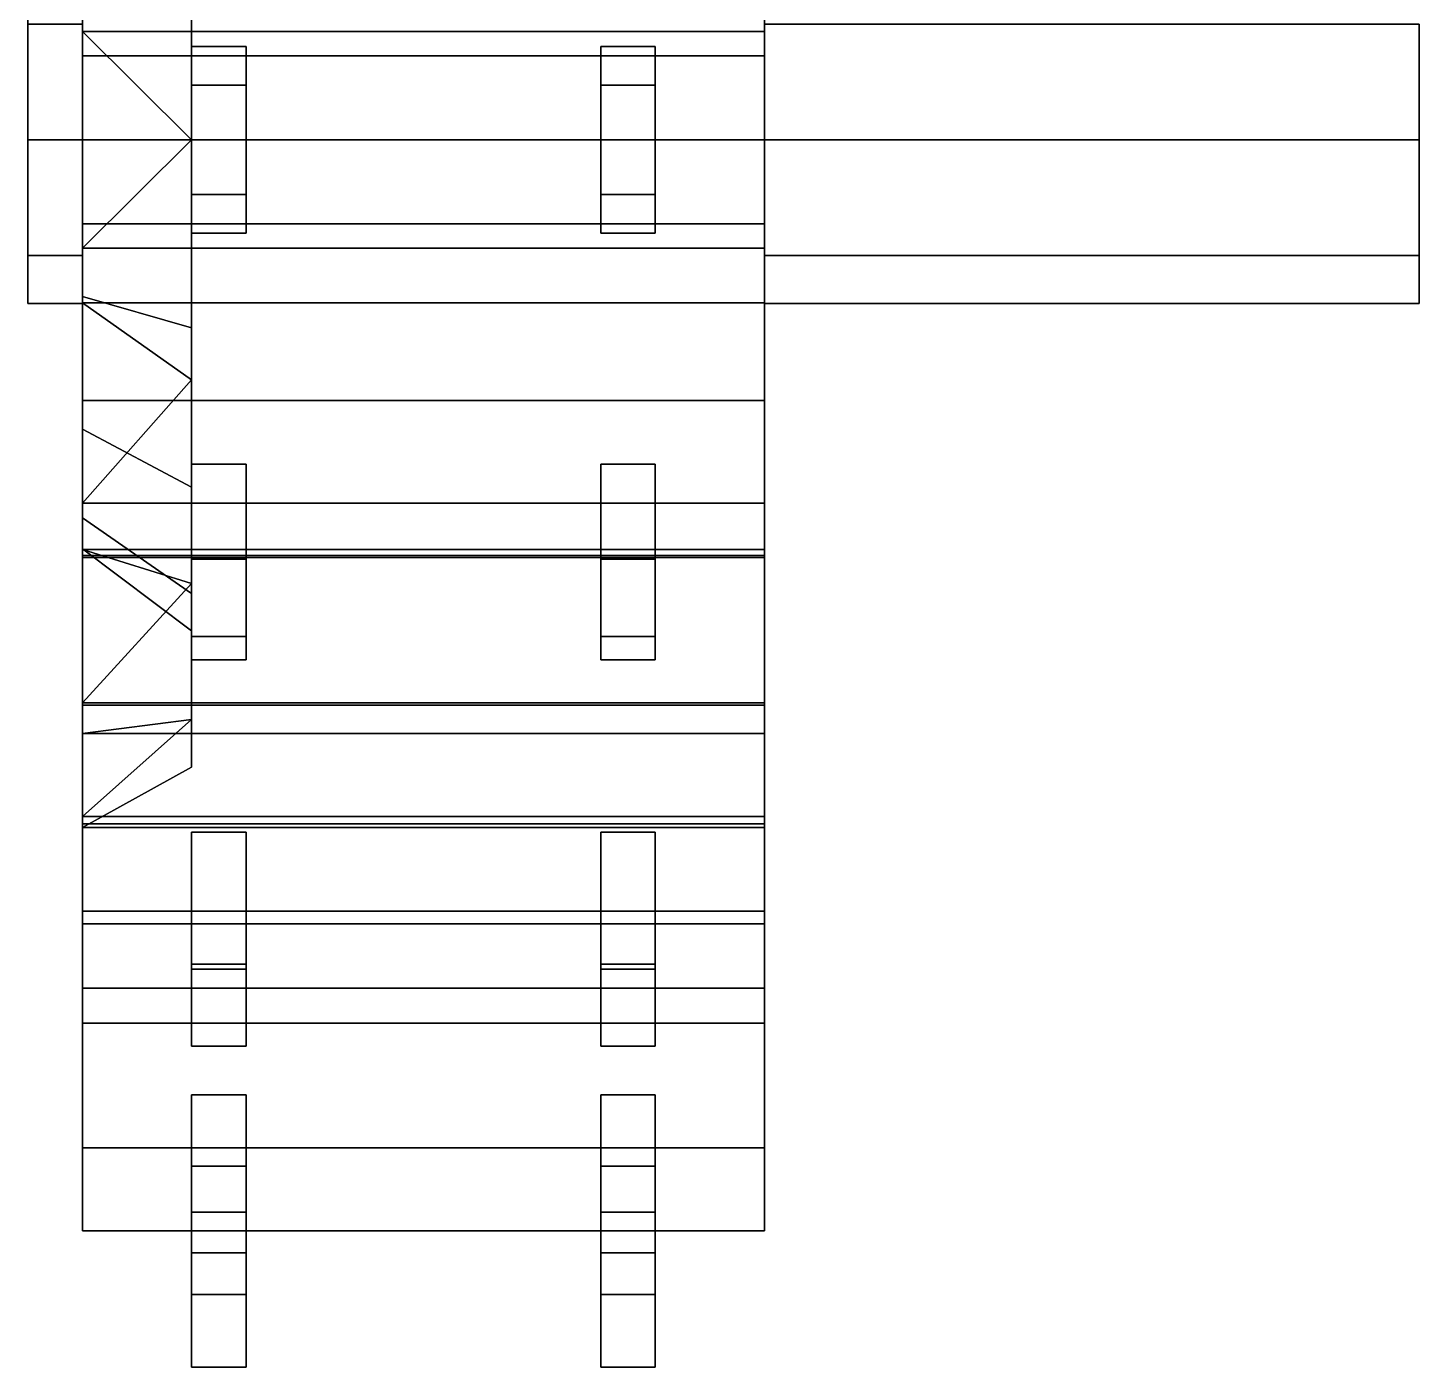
# Model space of a CAD drawing. Extents: x -1.47 to 1.47, y -0.45 to 0.45.
# Drawn here: x -1.47 to -0.96, y -0.45 to 0.041 of the extents above; entities that cross this region are included whole.
import ezdxf

# ---------------------------------------------------------------- set-up
doc = ezdxf.new("R2010")
doc.units = 0
doc.layers.add('WHEELS', color=2, linetype='CONTINUOUS')

msp = doc.modelspace()

# ---------------------------------------------------------------- linework, layer by layer
at = {"layer": 'WHEELS'}
msp.add_line((-1.2, -0.36955, 0.15307), (-1.2, -0.4), dxfattribs=at)
for points in [[(-1.2, 0, 0.4), (-1.2, 0.15307, 0.36955), (-1.45, 0.15307, 0.36955), (-1.45, 0, 0.4)], [(-1.2, 0.15307, -0.36955), (-1.2, 0, -0.4), (-1.45, 0, -0.4), (-1.45, 0.15307, -0.36955)], [(-1.45, 0, 0.4), (-1.45, 0.15307, 0.36955), (-1.45, 0.09552, 0.311), (-1.45, 0.03076, 0.32388)], [(-1.45, 0.15307, -0.36955), (-1.45, 0, -0.4), (-1.45, 0.03076, -0.32388), (-1.45, 0.09552, -0.311)], [(-1.2, 0.03076, 0.32388), (-1.2, 0.09552, 0.311), (-1.2, 0.15307, 0.36955), (-1.2, 0, 0.4)], [(-1.2, 0.09552, -0.311), (-1.2, 0.03076, -0.32388), (-1.2, 0, -0.4), (-1.2, 0.15307, -0.36955)], [(-1.2, 0.05976, 0.24811), (-1.2, 0, 0.06), (-1.2, 0.04243, 0.04243), (-1.2, 0.13319, 0.2177)], [(-1.2, 0.13319, -0.2177), (-1.2, 0.04243, -0.04243), (-1.2, 0, -0.06), (-1.2, 0.05976, -0.24811)], [(-1.45, 0.0574, 0.13858), (-1.45, 0.10607, 0.10607), (-1.45, 0.04243, 0.04243), (-1.45, 0, 0.06)], [(-1.2, 0.09552, 0.311), (-1.2, 0.03076, 0.32388), (-1.45, 0.03076, 0.32388), (-1.45, 0.09552, 0.311)], [(-1.2, 0.03076, -0.32388), (-1.2, 0.09552, -0.311), (-1.45, 0.09552, -0.311), (-1.45, 0.03076, -0.32388)], [(-1.45, 0.03974, 0.2521), (-1.45, 0.05976, 0.24811), (-1.41, 0.08802, 0.21249), (-1.41, 0, 0.23)], [(-1.45, 0.05976, -0.24811), (-1.45, 0.03974, -0.2521), (-1.41, 0, -0.23), (-1.41, 0.08802, -0.21249)], [(-1.41, 0, 0.23), (-1.41, 0.08802, 0.21249), (-1.41, 0.06888, 0.1663), (-1.41, 0, 0.18)], [(-1.41, 0.08802, -0.21249), (-1.41, 0, -0.23), (-1.41, 0, -0.18), (-1.41, 0.06888, -0.1663)], [(-1.41, 0, 0.18), (-1.41, 0.06888, 0.1663), (-1.45, 0.0574, 0.13858), (-1.45, 0, 0.15)], [(-1.41, 0.06888, -0.1663), (-1.41, 0, -0.18), (-1.45, 0, -0.15), (-1.45, 0.0574, -0.13858)], [(-1.47, 0, 0.06), (-1.47, 0.04243, 0.04243), (-1.47, 0.06), (-1.47, -0.04243, 0.04243)], [(-1.47, -0.04243, 0.04243), (-1.47, 0.06), (-1.47, 0.04243, -0.04243), (-1.47, -0.06)], [(-1.2, 0.03974, 0.2521), (-1.2, 0.05976, 0.24811), (-1.45, 0.05976, 0.24811), (-1.45, 0.03974, 0.2521)], [(-1.2, 0.05976, -0.24811), (-1.2, 0.03974, -0.2521), (-1.45, 0.03974, -0.2521), (-1.45, 0.05976, -0.24811)], [(-1.45, 0, 0.15), (-1.45, 0.0574, 0.13858), (-1.45, 0, 0.06)], [(-1.45, 0.0574, -0.13858), (-1.45, 0, -0.15), (-1.45, 0, -0.06), (-1.45, 0.04243, -0.04243)], [(-1.2, 0.03974, 0.2521), (-1.2, 0, 0.06), (-1.2, 0, 0.06), (-1.2, 0.05976, 0.24811)], [(-1.2, 0.05976, -0.24811), (-1.2, 0, -0.06), (-1.2, 0, -0.06), (-1.2, 0.03974, -0.2521)], [(-1.45, 0, 0.06), (-1.45, 0.04243, 0.04243), (-1.47, 0.04243, 0.04243), (-1.47, 0, 0.06)], [(-1.45, 0.04243, -0.04243), (-1.45, 0, -0.06), (-1.47, 0, -0.06), (-1.47, 0.04243, -0.04243)], [(-1.47, -0.06), (-1.47, 0.04243, -0.04243), (-1.47, 0, -0.06), (-1.47, -0.04243, -0.04243)], [(-0.96, 0, 0.06), (-0.96, 0.04243, 0.04243), (-1.2, 0.04243, 0.04243), (-1.2, 0, 0.06)], [(-0.96, 0.04243, -0.04243), (-0.96, 0, -0.06), (-1.2, 0, -0.06), (-1.2, 0.04243, -0.04243)], [(-1.2, 0.03076, 0.32388), (-1.2, 0.03974, 0.2521), (-1.45, 0.03974, 0.2521), (-1.45, 0.03076, 0.32388)], [(-1.45, 0.03076, 0.32388), (-1.45, 0.03974, 0.2521), (-1.45, -0.03974, 0.2521), (-1.45, -0.03076, 0.32388)], [(-1.45, 0.03974, 0.2521), (-1.41, 0, 0.23), (-1.41, 0, 0.23), (-1.45, -0.03974, 0.2521)], [(-1.45, -0.03076, -0.32388), (-1.45, -0.03974, -0.2521), (-1.45, 0.03974, -0.2521), (-1.45, 0.03076, -0.32388)], [(-1.2, 0.03974, -0.2521), (-1.2, 0.03076, -0.32388), (-1.45, 0.03076, -0.32388), (-1.45, 0.03974, -0.2521)], [(-1.45, -0.03974, -0.2521), (-1.41, 0, -0.23), (-1.41, 0, -0.23), (-1.45, 0.03974, -0.2521)], [(-1.2, -0.03076, 0.32388), (-1.2, -0.03974, 0.2521), (-1.2, 0.03974, 0.2521), (-1.2, 0.03076, 0.32388)], [(-1.2, 0.03076, -0.32388), (-1.2, 0.03974, -0.2521), (-1.2, -0.03974, -0.2521), (-1.2, -0.03076, -0.32388)], [(-1.2, 0.03974, -0.2521), (-1.2, 0, -0.06), (-1.2, 0, -0.06), (-1.2, -0.03974, -0.2521)], [(-1.2, -0.03974, 0.2521), (-1.2, 0, 0.06), (-1.2, 0, 0.06), (-1.2, 0.03974, 0.2521)], [(-1.45, 0, 0.4), (-1.45, 0.03076, 0.32388), (-1.45, -0.03076, 0.32388), (-1.45, 0, 0.4)], [(-1.45, 0, -0.4), (-1.45, -0.03076, -0.32388), (-1.45, 0.03076, -0.32388), (-1.45, 0, -0.4)], [(-1.39, 0.02, 0.45), (-1.39, 0.0342, 0.3932), (-1.41, 0.0342, 0.3932), (-1.41, 0.02, 0.45)], [(-1.41, 0, 0.4), (-1.41, 0.02, 0.45), (-1.41, 0.02, 0.45), (-1.41, 0.0342, 0.3932)], [(-1.41, 0.0342, -0.3932), (-1.41, 0.02, -0.45), (-1.41, -0.02, -0.45), (-1.41, 0, -0.4)], [(-1.39, 0.0342, -0.3932), (-1.39, 0.02, -0.45), (-1.41, 0.02, -0.45), (-1.41, 0.0342, -0.3932)], [(-1.39, 0, 0.4), (-1.39, 0.0342, 0.3932), (-1.39, 0.02, 0.45)], [(-1.39, 0.0342, -0.3932), (-1.39, 0, -0.4), (-1.39, -0.02, -0.45), (-1.39, 0.02, -0.45)], [(-1.26, 0, 0.4), (-1.26, 0.02, 0.45), (-1.26, 0.02, 0.45), (-1.26, 0.0342, 0.3932)], [(-1.24, 0.02, 0.45), (-1.24, 0.0342, 0.3932), (-1.26, 0.0342, 0.3932), (-1.26, 0.02, 0.45)], [(-1.24, 0.0342, -0.3932), (-1.24, 0.02, -0.45), (-1.26, 0.02, -0.45), (-1.26, 0.0342, -0.3932)], [(-1.26, 0.0342, -0.3932), (-1.26, 0.02, -0.45), (-1.26, -0.02, -0.45), (-1.26, 0, -0.4)], [(-1.24, 0, 0.4), (-1.24, 0.0342, 0.3932), (-1.24, 0.02, 0.45)], [(-1.24, 0.0342, -0.3932), (-1.24, 0, -0.4), (-1.24, -0.02, -0.45), (-1.24, 0.02, -0.45)], [(-1.2, 0, 0.4), (-1.2, -0.03076, 0.32388), (-1.2, 0.03076, 0.32388), (-1.2, 0, 0.4)], [(-1.2, 0, -0.4), (-1.2, 0.03076, -0.32388), (-1.2, -0.03076, -0.32388), (-1.2, 0, -0.4)], [(-1.41, -0.0342, 0.3932), (-1.41, -0.02, 0.45), (-1.41, 0.02, 0.45), (-1.41, 0, 0.4)], [(-1.39, -0.02, 0.45), (-1.39, 0.02, 0.45), (-1.41, 0.02, 0.45), (-1.41, -0.02, 0.45)], [(-1.39, 0.02, -0.45), (-1.39, -0.02, -0.45), (-1.41, -0.02, -0.45), (-1.41, 0.02, -0.45)], [(-1.39, -0.0342, 0.3932), (-1.39, 0, 0.4), (-1.39, 0.02, 0.45), (-1.39, -0.02, 0.45)], [(-1.24, -0.02, 0.45), (-1.24, 0.02, 0.45), (-1.26, 0.02, 0.45), (-1.26, -0.02, 0.45)], [(-1.26, -0.0342, 0.3932), (-1.26, -0.02, 0.45), (-1.26, 0.02, 0.45), (-1.26, 0, 0.4)], [(-1.24, 0.02, -0.45), (-1.24, -0.02, -0.45), (-1.26, -0.02, -0.45), (-1.26, 0.02, -0.45)], [(-1.24, -0.0342, 0.3932), (-1.24, 0, 0.4), (-1.24, 0.02, 0.45), (-1.24, -0.02, 0.45)], [(-1.45, -0.04243, 0.04243), (-1.45, 0, 0.06), (-1.47, 0, 0.06), (-1.47, -0.04243, 0.04243)], [(-1.45, 0, -0.06), (-1.45, -0.04243, -0.04243), (-1.47, -0.04243, -0.04243), (-1.47, 0, -0.06)], [(-1.41, -0.06888, 0.1663), (-1.41, 0, 0.18), (-1.45, 0, 0.15), (-1.45, -0.0574, 0.13858)], [(-1.41, 0, -0.18), (-1.41, -0.06888, -0.1663), (-1.45, -0.0574, -0.13858), (-1.45, 0, -0.15)], [(-1.2, -0.15307, 0.36955), (-1.2, 0, 0.4), (-1.45, 0, 0.4), (-1.45, -0.15307, 0.36955)], [(-1.2, 0, -0.4), (-1.2, -0.15307, -0.36955), (-1.45, -0.15307, -0.36955), (-1.45, 0, -0.4)], [(-1.45, -0.03974, -0.2521), (-1.45, -0.05976, -0.24811), (-1.41, -0.08802, -0.21249), (-1.41, 0, -0.23)], [(-1.45, 0, -0.4), (-1.45, -0.15307, -0.36955), (-1.45, -0.09552, -0.311), (-1.45, -0.03076, -0.32388)], [(-1.45, 0, -0.15), (-1.45, -0.0574, -0.13858), (-1.45, 0, -0.06)], [(-1.45, -0.0574, -0.13858), (-1.45, -0.10607, -0.10607), (-1.45, -0.04243, -0.04243), (-1.45, 0, -0.06)], [(-1.45, -0.0574, 0.13858), (-1.45, 0, 0.15), (-1.45, 0, 0.06), (-1.45, -0.04243, 0.04243)], [(-1.41, 0, -0.23), (-1.41, -0.08802, -0.21249), (-1.41, -0.06888, -0.1663), (-1.41, 0, -0.18)], [(-1.41, 0, -0.4), (-1.41, -0.02, -0.45), (-1.41, -0.02, -0.45), (-1.41, -0.0342, -0.3932)], [(-1.39, 0, -0.4), (-1.39, -0.0342, -0.3932), (-1.39, -0.02, -0.45)], [(-1.26, 0, -0.4), (-1.26, -0.02, -0.45), (-1.26, -0.02, -0.45), (-1.26, -0.0342, -0.3932)], [(-1.24, 0, -0.4), (-1.24, -0.0342, -0.3932), (-1.24, -0.02, -0.45)], [(-1.2, -0.03076, -0.32388), (-1.2, -0.09552, -0.311), (-1.2, -0.15307, -0.36955), (-1.2, 0, -0.4)], [(-0.96, -0.04243, 0.04243), (-0.96, 0, 0.06), (-1.2, 0, 0.06), (-1.2, -0.04243, 0.04243)], [(-0.96, 0, -0.06), (-0.96, -0.04243, -0.04243), (-1.2, -0.04243, -0.04243), (-1.2, 0, -0.06)], [(-1.2, -0.05976, -0.24811), (-1.2, 0, -0.06), (-1.2, -0.04243, -0.04243), (-1.2, -0.13319, -0.2177)], [(-1.2, -0.03974, -0.2521), (-1.2, 0, -0.06), (-1.2, 0, -0.06), (-1.2, -0.05976, -0.24811)], [(-1.2, -0.13319, 0.2177), (-1.2, -0.04243, 0.04243), (-1.2, 0, 0.06), (-1.2, -0.05976, 0.24811)], [(-1.2, -0.05976, 0.24811), (-1.2, 0, 0.06), (-1.2, 0, 0.06), (-1.2, -0.03974, 0.2521)], [(-1.45, -0.05976, 0.24811), (-1.45, -0.03974, 0.2521), (-1.41, 0, 0.23), (-1.41, -0.08802, 0.21249)], [(-1.45, -0.15307, 0.36955), (-1.45, 0, 0.4), (-1.45, -0.03076, 0.32388), (-1.45, -0.09552, 0.311)], [(-1.41, -0.08802, 0.21249), (-1.41, 0, 0.23), (-1.41, 0, 0.18), (-1.41, -0.06888, 0.1663)], [(-1.2, -0.09552, 0.311), (-1.2, -0.03076, 0.32388), (-1.2, 0, 0.4), (-1.2, -0.15307, 0.36955)], [(-1.39, -0.0342, 0.3932), (-1.39, -0.02, 0.45), (-1.41, -0.02, 0.45), (-1.41, -0.0342, 0.3932)], [(-1.39, -0.02, -0.45), (-1.39, -0.0342, -0.3932), (-1.41, -0.0342, -0.3932), (-1.41, -0.02, -0.45)], [(-1.24, -0.0342, 0.3932), (-1.24, -0.02, 0.45), (-1.26, -0.02, 0.45), (-1.26, -0.0342, 0.3932)], [(-1.24, -0.02, -0.45), (-1.24, -0.0342, -0.3932), (-1.26, -0.0342, -0.3932), (-1.26, -0.02, -0.45)], [(-1.2, -0.03974, 0.2521), (-1.2, -0.03076, 0.32388), (-1.45, -0.03076, 0.32388), (-1.45, -0.03974, 0.2521)], [(-1.2, -0.03076, -0.32388), (-1.2, -0.03974, -0.2521), (-1.45, -0.03974, -0.2521), (-1.45, -0.03076, -0.32388)], [(-1.2, -0.09552, -0.311), (-1.2, -0.03076, -0.32388), (-1.45, -0.03076, -0.32388), (-1.45, -0.09552, -0.311)], [(-1.2, -0.03076, 0.32388), (-1.2, -0.09552, 0.311), (-1.45, -0.09552, 0.311), (-1.45, -0.03076, 0.32388)], [(-1.2, -0.03974, -0.2521), (-1.2, -0.05976, -0.24811), (-1.45, -0.05976, -0.24811), (-1.45, -0.03974, -0.2521)], [(-1.2, -0.05976, 0.24811), (-1.2, -0.03974, 0.2521), (-1.45, -0.03974, 0.2521), (-1.45, -0.05976, 0.24811)], [(-1.45, -0.06), (-1.45, -0.04243, 0.04243), (-1.47, -0.04243, 0.04243), (-1.47, -0.06)], [(-1.45, -0.04243, -0.04243), (-1.45, -0.06), (-1.47, -0.06), (-1.47, -0.04243, -0.04243)], [(-1.45, -0.10607, -0.10607), (-1.45, -0.13858, -0.0574), (-1.45, -0.04243, -0.04243)], [(-1.45, -0.13858, -0.0574), (-1.45, -0.15), (-1.45, -0.06), (-1.45, -0.04243, -0.04243)], [(-1.45, -0.13858, 0.0574), (-1.45, -0.10607, 0.10607), (-1.45, -0.04243, 0.04243), (-1.45, -0.06)], [(-1.45, -0.10607, 0.10607), (-1.45, -0.0574, 0.13858), (-1.45, -0.04243, 0.04243)], [(-0.96, -0.06), (-0.96, -0.04243, 0.04243), (-1.2, -0.04243, 0.04243), (-1.2, -0.06)], [(-0.96, -0.04243, -0.04243), (-0.96, -0.06), (-1.2, -0.06), (-1.2, -0.04243, -0.04243)], [(-1.2, -0.13319, -0.2177), (-1.2, -0.04243, -0.04243), (-1.2, -0.04243, -0.04243), (-1.2, -0.15016, -0.20636)], [(-1.2, -0.15016, -0.20636), (-1.2, -0.04243, -0.04243), (-1.2, -0.04243, -0.04243), (-1.2, -0.20636, -0.15016)], [(-1.2, -0.2177, -0.13319), (-1.2, -0.04243, -0.04243), (-1.2, -0.06), (-1.2, -0.24811, -0.05976)], [(-1.2, -0.20636, -0.15016), (-1.2, -0.04243, -0.04243), (-1.2, -0.04243, -0.04243), (-1.2, -0.2177, -0.13319)], [(-1.2, -0.24811, 0.05976), (-1.2, -0.06), (-1.2, -0.04243, 0.04243), (-1.2, -0.2177, 0.13319)], [(-1.2, -0.2177, 0.13319), (-1.2, -0.04243, 0.04243), (-1.2, -0.04243, 0.04243), (-1.2, -0.20636, 0.15016)], [(-1.2, -0.20636, 0.15016), (-1.2, -0.04243, 0.04243), (-1.2, -0.04243, 0.04243), (-1.2, -0.15016, 0.20636)], [(-1.2, -0.15016, 0.20636), (-1.2, -0.04243, 0.04243), (-1.2, -0.04243, 0.04243), (-1.2, -0.13319, 0.2177)], [(-1.41, -0.12728, 0.12728), (-1.41, -0.06888, 0.1663), (-1.45, -0.0574, 0.13858), (-1.45, -0.10607, 0.10607)], [(-1.41, -0.06888, -0.1663), (-1.41, -0.12728, -0.12728), (-1.45, -0.10607, -0.10607), (-1.45, -0.0574, -0.13858)], [(-1.45, -0.15237, -0.28745), (-1.45, -0.13319, -0.2177), (-1.45, -0.05976, -0.24811), (-1.45, -0.09552, -0.311)], [(-1.2, -0.05976, -0.24811), (-1.2, -0.09552, -0.311), (-1.45, -0.09552, -0.311), (-1.45, -0.05976, -0.24811)], [(-1.45, -0.13319, -0.2177), (-1.41, -0.08802, -0.21249), (-1.41, -0.08802, -0.21249), (-1.45, -0.05976, -0.24811)], [(-1.45, -0.09552, 0.311), (-1.45, -0.05976, 0.24811), (-1.45, -0.13319, 0.2177), (-1.45, -0.15237, 0.28745)], [(-1.2, -0.09552, 0.311), (-1.2, -0.05976, 0.24811), (-1.45, -0.05976, 0.24811), (-1.45, -0.09552, 0.311)], [(-1.45, -0.05976, 0.24811), (-1.41, -0.08802, 0.21249), (-1.41, -0.08802, 0.21249), (-1.45, -0.13319, 0.2177)], [(-1.45, -0.15), (-1.45, -0.13858, 0.0574), (-1.45, -0.06)], [(-1.2, -0.09552, -0.311), (-1.2, -0.05976, -0.24811), (-1.2, -0.13319, -0.2177), (-1.2, -0.15237, -0.28745)], [(-1.2, -0.15237, 0.28745), (-1.2, -0.13319, 0.2177), (-1.2, -0.05976, 0.24811), (-1.2, -0.09552, 0.311)], [(-1.2, -0.24811, -0.05976), (-1.2, -0.06), (-1.2, -0.06), (-1.2, -0.2521, -0.03974)], [(-1.2, -0.2521, -0.03974), (-1.2, -0.06), (-1.2, -0.06), (-1.2, -0.2521, 0.03974)], [(-1.2, -0.2521, 0.03974), (-1.2, -0.06), (-1.2, -0.06), (-1.2, -0.24811, 0.05976)], [(-1.41, -0.08802, -0.21249), (-1.41, -0.16263, -0.16263), (-1.41, -0.12728, -0.12728), (-1.41, -0.06888, -0.1663)], [(-1.41, -0.16263, 0.16263), (-1.41, -0.08802, 0.21249), (-1.41, -0.06888, 0.1663), (-1.41, -0.12728, 0.12728)], [(-1.45, -0.13319, -0.2177), (-1.45, -0.15016, -0.20636), (-1.41, -0.16263, -0.16263), (-1.41, -0.08802, -0.21249)], [(-1.45, -0.15016, 0.20636), (-1.45, -0.13319, 0.2177), (-1.41, -0.08802, 0.21249), (-1.41, -0.16263, 0.16263)], [(-1.45, -0.15307, -0.36955), (-1.45, -0.15237, -0.28745), (-1.45, -0.09552, -0.311), (-1.45, -0.15307, -0.36955)], [(-1.45, -0.15307, 0.36955), (-1.45, -0.09552, 0.311), (-1.45, -0.15237, 0.28745), (-1.45, -0.15307, 0.36955)], [(-1.2, -0.15307, -0.36955), (-1.2, -0.09552, -0.311), (-1.2, -0.15237, -0.28745), (-1.2, -0.15307, -0.36955)], [(-1.2, -0.15307, 0.36955), (-1.2, -0.15237, 0.28745), (-1.2, -0.09552, 0.311), (-1.2, -0.15307, 0.36955)], [(-1.41, -0.1663, 0.06888), (-1.41, -0.12728, 0.12728), (-1.45, -0.10607, 0.10607), (-1.45, -0.13858, 0.0574)], [(-1.41, -0.12728, -0.12728), (-1.41, -0.1663, -0.06888), (-1.45, -0.13858, -0.0574), (-1.45, -0.10607, -0.10607)], [(-1.39, -0.15373, 0.4234), (-1.39, -0.11887, 0.37635), (-1.41, -0.11887, 0.37635), (-1.41, -0.15373, 0.4234)], [(-1.41, -0.15307, 0.36955), (-1.41, -0.15373, 0.4234), (-1.41, -0.15373, 0.4234), (-1.41, -0.11887, 0.37635)], [(-1.41, -0.11887, -0.37635), (-1.41, -0.15373, -0.4234), (-1.41, -0.19069, -0.40809), (-1.41, -0.15307, -0.36955)], [(-1.39, -0.11887, -0.37635), (-1.39, -0.15373, -0.4234), (-1.41, -0.15373, -0.4234), (-1.41, -0.11887, -0.37635)], [(-1.39, -0.15307, 0.36955), (-1.39, -0.11887, 0.37635), (-1.39, -0.15373, 0.4234)], [(-1.39, -0.11887, -0.37635), (-1.39, -0.15307, -0.36955), (-1.39, -0.19069, -0.40809), (-1.39, -0.15373, -0.4234)], [(-1.26, -0.15307, 0.36955), (-1.26, -0.15373, 0.4234), (-1.26, -0.15373, 0.4234), (-1.26, -0.11887, 0.37635)], [(-1.24, -0.15373, 0.4234), (-1.24, -0.11887, 0.37635), (-1.26, -0.11887, 0.37635), (-1.26, -0.15373, 0.4234)], [(-1.24, -0.11887, -0.37635), (-1.24, -0.15373, -0.4234), (-1.26, -0.15373, -0.4234), (-1.26, -0.11887, -0.37635)], [(-1.26, -0.11887, -0.37635), (-1.26, -0.15373, -0.4234), (-1.26, -0.19069, -0.40809), (-1.26, -0.15307, -0.36955)], [(-1.24, -0.15307, 0.36955), (-1.24, -0.11887, 0.37635), (-1.24, -0.15373, 0.4234)], [(-1.24, -0.11887, -0.37635), (-1.24, -0.15307, -0.36955), (-1.24, -0.19069, -0.40809), (-1.24, -0.15373, -0.4234)], [(-1.41, -0.16263, -0.16263), (-1.41, -0.21249, -0.08802), (-1.41, -0.1663, -0.06888), (-1.41, -0.12728, -0.12728)], [(-1.41, -0.21249, 0.08802), (-1.41, -0.16263, 0.16263), (-1.41, -0.12728, 0.12728), (-1.41, -0.1663, 0.06888)], [(-1.2, -0.15237, -0.28745), (-1.2, -0.13319, -0.2177), (-1.45, -0.13319, -0.2177), (-1.45, -0.15237, -0.28745)], [(-1.2, -0.13319, -0.2177), (-1.2, -0.15016, -0.20636), (-1.45, -0.15016, -0.20636), (-1.45, -0.13319, -0.2177)], [(-1.2, -0.15016, 0.20636), (-1.2, -0.13319, 0.2177), (-1.45, -0.13319, 0.2177), (-1.45, -0.15016, 0.20636)], [(-1.2, -0.13319, 0.2177), (-1.2, -0.15237, 0.28745), (-1.45, -0.15237, 0.28745), (-1.45, -0.13319, 0.2177)], [(-1.41, -0.18), (-1.41, -0.1663, 0.06888), (-1.45, -0.13858, 0.0574), (-1.45, -0.15)], [(-1.41, -0.1663, -0.06888), (-1.41, -0.18), (-1.45, -0.15), (-1.45, -0.13858, -0.0574)], [(-1.45, -0.25077, -0.20726), (-1.45, -0.20636, -0.15016), (-1.45, -0.15016, -0.20636), (-1.45, -0.20726, -0.25077)], [(-1.2, -0.15016, -0.20636), (-1.2, -0.20726, -0.25077), (-1.45, -0.20726, -0.25077), (-1.45, -0.15016, -0.20636)], [(-1.45, -0.20636, -0.15016), (-1.41, -0.16263, -0.16263), (-1.41, -0.16263, -0.16263), (-1.45, -0.15016, -0.20636)], [(-1.45, -0.20726, 0.25077), (-1.45, -0.15016, 0.20636), (-1.45, -0.20636, 0.15016), (-1.45, -0.25077, 0.20726)], [(-1.2, -0.20726, 0.25077), (-1.2, -0.15016, 0.20636), (-1.45, -0.15016, 0.20636), (-1.45, -0.20726, 0.25077)], [(-1.45, -0.15016, 0.20636), (-1.41, -0.16263, 0.16263), (-1.41, -0.16263, 0.16263), (-1.45, -0.20636, 0.15016)], [(-1.2, -0.20726, -0.25077), (-1.2, -0.15237, -0.28745), (-1.45, -0.15237, -0.28745), (-1.45, -0.20726, -0.25077)], [(-1.2, -0.15237, 0.28745), (-1.2, -0.20726, 0.25077), (-1.45, -0.20726, 0.25077), (-1.45, -0.15237, 0.28745)], [(-1.45, -0.15307, -0.36955), (-1.45, -0.28284, -0.28284), (-1.45, -0.20726, -0.25077), (-1.45, -0.15237, -0.28745)], [(-1.45, -0.28284, 0.28284), (-1.45, -0.15307, 0.36955), (-1.45, -0.15237, 0.28745), (-1.45, -0.20726, 0.25077)], [(-1.2, -0.20726, -0.25077), (-1.2, -0.15016, -0.20636), (-1.2, -0.20636, -0.15016), (-1.2, -0.25077, -0.20726)], [(-1.2, -0.25077, 0.20726), (-1.2, -0.20636, 0.15016), (-1.2, -0.15016, 0.20636), (-1.2, -0.20726, 0.25077)], [(-1.2, -0.15237, -0.28745), (-1.2, -0.20726, -0.25077), (-1.2, -0.28284, -0.28284), (-1.2, -0.15307, -0.36955)], [(-1.2, -0.20726, 0.25077), (-1.2, -0.15237, 0.28745), (-1.2, -0.15307, 0.36955), (-1.2, -0.28284, 0.28284)], [(-1.2, -0.28284, 0.28284), (-1.2, -0.15307, 0.36955), (-1.45, -0.15307, 0.36955), (-1.45, -0.28284, 0.28284)], [(-1.2, -0.15307, -0.36955), (-1.2, -0.28284, -0.28284), (-1.45, -0.28284, -0.28284), (-1.45, -0.15307, -0.36955)], [(-1.41, -0.18207, 0.35018), (-1.41, -0.19069, 0.40809), (-1.41, -0.15373, 0.4234), (-1.41, -0.15307, 0.36955)], [(-1.41, -0.15307, -0.36955), (-1.41, -0.19069, -0.40809), (-1.41, -0.19069, -0.40809), (-1.41, -0.18207, -0.35018)], [(-1.39, -0.19069, 0.40809), (-1.39, -0.15373, 0.4234), (-1.41, -0.15373, 0.4234), (-1.41, -0.19069, 0.40809)], [(-1.39, -0.15373, -0.4234), (-1.39, -0.19069, -0.40809), (-1.41, -0.19069, -0.40809), (-1.41, -0.15373, -0.4234)], [(-1.39, -0.18207, 0.35018), (-1.39, -0.15307, 0.36955), (-1.39, -0.15373, 0.4234), (-1.39, -0.19069, 0.40809)], [(-1.39, -0.15307, -0.36955), (-1.39, -0.18207, -0.35018), (-1.39, -0.19069, -0.40809)], [(-1.26, -0.18207, 0.35018), (-1.26, -0.19069, 0.40809), (-1.26, -0.15373, 0.4234), (-1.26, -0.15307, 0.36955)], [(-1.26, -0.15307, -0.36955), (-1.26, -0.19069, -0.40809), (-1.26, -0.19069, -0.40809), (-1.26, -0.18207, -0.35018)], [(-1.24, -0.19069, 0.40809), (-1.24, -0.15373, 0.4234), (-1.26, -0.15373, 0.4234), (-1.26, -0.19069, 0.40809)], [(-1.24, -0.15373, -0.4234), (-1.24, -0.19069, -0.40809), (-1.26, -0.19069, -0.40809), (-1.26, -0.15373, -0.4234)], [(-1.24, -0.18207, 0.35018), (-1.24, -0.15307, 0.36955), (-1.24, -0.15373, 0.4234), (-1.24, -0.19069, 0.40809)], [(-1.24, -0.15307, -0.36955), (-1.24, -0.18207, -0.35018), (-1.24, -0.19069, -0.40809)], [(-1.45, -0.20636, -0.15016), (-1.45, -0.2177, -0.13319), (-1.41, -0.21249, -0.08802), (-1.41, -0.16263, -0.16263)], [(-1.45, -0.2177, 0.13319), (-1.45, -0.20636, 0.15016), (-1.41, -0.16263, 0.16263), (-1.41, -0.21249, 0.08802)], [(-1.41, -0.21249, -0.08802), (-1.41, -0.23), (-1.41, -0.18), (-1.41, -0.1663, -0.06888)], [(-1.41, -0.23), (-1.41, -0.21249, 0.08802), (-1.41, -0.1663, 0.06888), (-1.41, -0.18)], [(-1.39, -0.18207, 0.35018), (-1.39, -0.19069, 0.40809), (-1.41, -0.19069, 0.40809), (-1.41, -0.18207, 0.35018)], [(-1.39, -0.19069, -0.40809), (-1.39, -0.18207, -0.35018), (-1.41, -0.18207, -0.35018), (-1.41, -0.19069, -0.40809)], [(-1.24, -0.18207, 0.35018), (-1.24, -0.19069, 0.40809), (-1.26, -0.19069, 0.40809), (-1.26, -0.18207, 0.35018)], [(-1.24, -0.19069, -0.40809), (-1.24, -0.18207, -0.35018), (-1.26, -0.18207, -0.35018), (-1.26, -0.19069, -0.40809)], [(-1.2, -0.25077, -0.20726), (-1.2, -0.20636, -0.15016), (-1.45, -0.20636, -0.15016), (-1.45, -0.25077, -0.20726)], [(-1.2, -0.20636, -0.15016), (-1.2, -0.2177, -0.13319), (-1.45, -0.2177, -0.13319), (-1.45, -0.20636, -0.15016)], [(-1.2, -0.2177, 0.13319), (-1.2, -0.20636, 0.15016), (-1.45, -0.20636, 0.15016), (-1.45, -0.2177, 0.13319)], [(-1.2, -0.20636, 0.15016), (-1.2, -0.25077, 0.20726), (-1.45, -0.25077, 0.20726), (-1.45, -0.20636, 0.15016)], [(-1.45, -0.28284, -0.28284), (-1.45, -0.25077, -0.20726), (-1.45, -0.20726, -0.25077), (-1.45, -0.28284, -0.28284)], [(-1.45, -0.28284, 0.28284), (-1.45, -0.20726, 0.25077), (-1.45, -0.25077, 0.20726), (-1.45, -0.28284, 0.28284)], [(-1.2, -0.28284, -0.28284), (-1.2, -0.20726, -0.25077), (-1.2, -0.25077, -0.20726), (-1.2, -0.28284, -0.28284)], [(-1.2, -0.28284, 0.28284), (-1.2, -0.25077, 0.20726), (-1.2, -0.20726, 0.25077), (-1.2, -0.28284, 0.28284)], [(-1.45, -0.24811, -0.05976), (-1.45, -0.2521, -0.03974), (-1.41, -0.23), (-1.41, -0.21249, -0.08802)], [(-1.45, -0.24811, -0.05976), (-1.41, -0.21249, -0.08802), (-1.41, -0.21249, -0.08802), (-1.45, -0.2177, -0.13319)], [(-1.45, -0.2521, 0.03974), (-1.45, -0.24811, 0.05976), (-1.41, -0.21249, 0.08802), (-1.41, -0.23)], [(-1.45, -0.2177, 0.13319), (-1.41, -0.21249, 0.08802), (-1.41, -0.21249, 0.08802), (-1.45, -0.24811, 0.05976)], [(-1.45, -0.311, -0.09552), (-1.45, -0.24811, -0.05976), (-1.45, -0.2177, -0.13319), (-1.45, -0.28745, -0.15237)], [(-1.2, -0.2177, -0.13319), (-1.2, -0.28745, -0.15237), (-1.45, -0.28745, -0.15237), (-1.45, -0.2177, -0.13319)], [(-1.45, -0.28745, 0.15237), (-1.45, -0.2177, 0.13319), (-1.45, -0.24811, 0.05976), (-1.45, -0.311, 0.09552)], [(-1.2, -0.28745, 0.15237), (-1.2, -0.2177, 0.13319), (-1.45, -0.2177, 0.13319), (-1.45, -0.28745, 0.15237)], [(-1.2, -0.28745, -0.15237), (-1.2, -0.2177, -0.13319), (-1.2, -0.24811, -0.05976), (-1.2, -0.311, -0.09552)], [(-1.2, -0.311, 0.09552), (-1.2, -0.24811, 0.05976), (-1.2, -0.2177, 0.13319), (-1.2, -0.28745, 0.15237)], [(-1.45, -0.2521, 0.03974), (-1.41, -0.23), (-1.41, -0.23), (-1.45, -0.2521, -0.03974)], [(-1.2, -0.311, -0.09552), (-1.2, -0.24811, -0.05976), (-1.45, -0.24811, -0.05976), (-1.45, -0.311, -0.09552)], [(-1.2, -0.24811, -0.05976), (-1.2, -0.2521, -0.03974), (-1.45, -0.2521, -0.03974), (-1.45, -0.24811, -0.05976)], [(-1.2, -0.2521, 0.03974), (-1.2, -0.24811, 0.05976), (-1.45, -0.24811, 0.05976), (-1.45, -0.2521, 0.03974)], [(-1.2, -0.24811, 0.05976), (-1.2, -0.311, 0.09552), (-1.45, -0.311, 0.09552), (-1.45, -0.24811, 0.05976)], [(-1.2, -0.28745, -0.15237), (-1.2, -0.25077, -0.20726), (-1.45, -0.25077, -0.20726), (-1.45, -0.28745, -0.15237)], [(-1.2, -0.25077, 0.20726), (-1.2, -0.28745, 0.15237), (-1.45, -0.28745, 0.15237), (-1.45, -0.25077, 0.20726)], [(-1.45, -0.28284, -0.28284), (-1.45, -0.36955, -0.15307), (-1.45, -0.28745, -0.15237), (-1.45, -0.25077, -0.20726)], [(-1.45, -0.36955, 0.15307), (-1.45, -0.28284, 0.28284), (-1.45, -0.25077, 0.20726), (-1.45, -0.28745, 0.15237)], [(-1.45, -0.32388, 0.03076), (-1.45, -0.2521, 0.03974), (-1.45, -0.2521, -0.03974), (-1.45, -0.32388, -0.03076)], [(-1.2, -0.2521, -0.03974), (-1.2, -0.32388, -0.03076), (-1.45, -0.32388, -0.03076), (-1.45, -0.2521, -0.03974)], [(-1.2, -0.32388, 0.03076), (-1.2, -0.2521, 0.03974), (-1.45, -0.2521, 0.03974), (-1.45, -0.32388, 0.03076)], [(-1.39, -0.30406, 0.33234), (-1.39, -0.25385, 0.30222), (-1.41, -0.25385, 0.30222), (-1.41, -0.30406, 0.33234)], [(-1.41, -0.28284, 0.28284), (-1.41, -0.30406, 0.33234), (-1.41, -0.30406, 0.33234), (-1.41, -0.25385, 0.30222)], [(-1.41, -0.25385, -0.30222), (-1.41, -0.30406, -0.33234), (-1.41, -0.33234, -0.30406), (-1.41, -0.28284, -0.28284)], [(-1.39, -0.25385, -0.30222), (-1.39, -0.30406, -0.33234), (-1.41, -0.30406, -0.33234), (-1.41, -0.25385, -0.30222)], [(-1.39, -0.28284, 0.28284), (-1.39, -0.25385, 0.30222), (-1.39, -0.30406, 0.33234)], [(-1.39, -0.25385, -0.30222), (-1.39, -0.28284, -0.28284), (-1.39, -0.33234, -0.30406), (-1.39, -0.30406, -0.33234)], [(-1.26, -0.28284, 0.28284), (-1.26, -0.30406, 0.33234), (-1.26, -0.30406, 0.33234), (-1.26, -0.25385, 0.30222)], [(-1.24, -0.30406, 0.33234), (-1.24, -0.25385, 0.30222), (-1.26, -0.25385, 0.30222), (-1.26, -0.30406, 0.33234)], [(-1.24, -0.25385, -0.30222), (-1.24, -0.30406, -0.33234), (-1.26, -0.30406, -0.33234), (-1.26, -0.25385, -0.30222)], [(-1.26, -0.25385, -0.30222), (-1.26, -0.30406, -0.33234), (-1.26, -0.33234, -0.30406), (-1.26, -0.28284, -0.28284)], [(-1.24, -0.28284, 0.28284), (-1.24, -0.25385, 0.30222), (-1.24, -0.30406, 0.33234)], [(-1.24, -0.25385, -0.30222), (-1.24, -0.28284, -0.28284), (-1.24, -0.33234, -0.30406), (-1.24, -0.30406, -0.33234)], [(-1.2, -0.25077, -0.20726), (-1.2, -0.28745, -0.15237), (-1.2, -0.36955, -0.15307), (-1.2, -0.28284, -0.28284)], [(-1.2, -0.28745, 0.15237), (-1.2, -0.25077, 0.20726), (-1.2, -0.28284, 0.28284), (-1.2, -0.36955, 0.15307)], [(-1.2, -0.32388, -0.03076), (-1.2, -0.2521, -0.03974), (-1.2, -0.2521, 0.03974), (-1.2, -0.32388, 0.03076)], [(-1.2, -0.36955, 0.15307), (-1.2, -0.28284, 0.28284), (-1.45, -0.28284, 0.28284), (-1.45, -0.36955, 0.15307)], [(-1.2, -0.28284, -0.28284), (-1.2, -0.36955, -0.15307), (-1.45, -0.36955, -0.15307), (-1.45, -0.28284, -0.28284)], [(-1.41, -0.30222, 0.25385), (-1.41, -0.33234, 0.30406), (-1.41, -0.30406, 0.33234), (-1.41, -0.28284, 0.28284)], [(-1.41, -0.28284, -0.28284), (-1.41, -0.33234, -0.30406), (-1.41, -0.33234, -0.30406), (-1.41, -0.30222, -0.25385)], [(-1.39, -0.30222, 0.25385), (-1.39, -0.28284, 0.28284), (-1.39, -0.30406, 0.33234), (-1.39, -0.33234, 0.30406)], [(-1.39, -0.28284, -0.28284), (-1.39, -0.30222, -0.25385), (-1.39, -0.33234, -0.30406)], [(-1.26, -0.30222, 0.25385), (-1.26, -0.33234, 0.30406), (-1.26, -0.30406, 0.33234), (-1.26, -0.28284, 0.28284)], [(-1.26, -0.28284, -0.28284), (-1.26, -0.33234, -0.30406), (-1.26, -0.33234, -0.30406), (-1.26, -0.30222, -0.25385)], [(-1.24, -0.30222, 0.25385), (-1.24, -0.28284, 0.28284), (-1.24, -0.30406, 0.33234), (-1.24, -0.33234, 0.30406)], [(-1.24, -0.28284, -0.28284), (-1.24, -0.30222, -0.25385), (-1.24, -0.33234, -0.30406)], [(-1.45, -0.36955, -0.15307), (-1.45, -0.311, -0.09552), (-1.45, -0.28745, -0.15237), (-1.45, -0.36955, -0.15307)], [(-1.45, -0.36955, 0.15307), (-1.45, -0.28745, 0.15237), (-1.45, -0.311, 0.09552), (-1.45, -0.36955, 0.15307)], [(-1.2, -0.36955, -0.15307), (-1.2, -0.28745, -0.15237), (-1.2, -0.311, -0.09552), (-1.2, -0.36955, -0.15307)], [(-1.2, -0.36955, 0.15307), (-1.2, -0.311, 0.09552), (-1.2, -0.28745, 0.15237), (-1.2, -0.36955, 0.15307)], [(-1.39, -0.30222, 0.25385), (-1.39, -0.33234, 0.30406), (-1.41, -0.33234, 0.30406), (-1.41, -0.30222, 0.25385)], [(-1.39, -0.33234, -0.30406), (-1.39, -0.30222, -0.25385), (-1.41, -0.30222, -0.25385), (-1.41, -0.33234, -0.30406)], [(-1.39, -0.33234, 0.30406), (-1.39, -0.30406, 0.33234), (-1.41, -0.30406, 0.33234), (-1.41, -0.33234, 0.30406)], [(-1.39, -0.30406, -0.33234), (-1.39, -0.33234, -0.30406), (-1.41, -0.33234, -0.30406), (-1.41, -0.30406, -0.33234)], [(-1.24, -0.30222, 0.25385), (-1.24, -0.33234, 0.30406), (-1.26, -0.33234, 0.30406), (-1.26, -0.30222, 0.25385)], [(-1.24, -0.33234, -0.30406), (-1.24, -0.30222, -0.25385), (-1.26, -0.30222, -0.25385), (-1.26, -0.33234, -0.30406)], [(-1.24, -0.33234, 0.30406), (-1.24, -0.30406, 0.33234), (-1.26, -0.30406, 0.33234), (-1.26, -0.33234, 0.30406)], [(-1.24, -0.30406, -0.33234), (-1.24, -0.33234, -0.30406), (-1.26, -0.33234, -0.30406), (-1.26, -0.30406, -0.33234)], [(-1.2, -0.32388, -0.03076), (-1.2, -0.311, -0.09552), (-1.45, -0.311, -0.09552), (-1.45, -0.32388, -0.03076)], [(-1.2, -0.311, 0.09552), (-1.2, -0.32388, 0.03076), (-1.45, -0.32388, 0.03076), (-1.45, -0.311, 0.09552)], [(-1.45, -0.36955, -0.15307), (-1.45, -0.4), (-1.45, -0.32388, -0.03076), (-1.45, -0.311, -0.09552)], [(-1.45, -0.4), (-1.45, -0.36955, 0.15307), (-1.45, -0.311, 0.09552), (-1.45, -0.32388, 0.03076)], [(-1.2, -0.311, -0.09552), (-1.2, -0.32388, -0.03076), (-1.2, -0.4), (-1.2, -0.36955, -0.15307)], [(-1.2, -0.32388, 0.03076), (-1.2, -0.311, 0.09552), (-1.2, -0.36955, 0.15307), (-1.2, -0.4)], [(-1.45, -0.4), (-1.45, -0.32388, 0.03076), (-1.45, -0.32388, -0.03076), (-1.45, -0.4)], [(-1.2, -0.4), (-1.2, -0.32388, -0.03076), (-1.2, -0.32388, 0.03076), (-1.2, -0.4)], [(-1.39, -0.40809, 0.19069), (-1.39, -0.35018, 0.18207), (-1.41, -0.35018, 0.18207), (-1.41, -0.40809, 0.19069)], [(-1.41, -0.36955, 0.15307), (-1.41, -0.40809, 0.19069), (-1.41, -0.40809, 0.19069), (-1.41, -0.35018, 0.18207)], [(-1.41, -0.35018, -0.18207), (-1.41, -0.40809, -0.19069), (-1.41, -0.4234, -0.15373), (-1.41, -0.36955, -0.15307)], [(-1.39, -0.35018, -0.18207), (-1.39, -0.40809, -0.19069), (-1.41, -0.40809, -0.19069), (-1.41, -0.35018, -0.18207)], [(-1.39, -0.36955, 0.15307), (-1.39, -0.35018, 0.18207), (-1.39, -0.40809, 0.19069)], [(-1.39, -0.35018, -0.18207), (-1.39, -0.36955, -0.15307), (-1.39, -0.4234, -0.15373), (-1.39, -0.40809, -0.19069)], [(-1.26, -0.36955, 0.15307), (-1.26, -0.40809, 0.19069), (-1.26, -0.40809, 0.19069), (-1.26, -0.35018, 0.18207)], [(-1.24, -0.40809, 0.19069), (-1.24, -0.35018, 0.18207), (-1.26, -0.35018, 0.18207), (-1.26, -0.40809, 0.19069)], [(-1.24, -0.35018, -0.18207), (-1.24, -0.40809, -0.19069), (-1.26, -0.40809, -0.19069), (-1.26, -0.35018, -0.18207)], [(-1.26, -0.35018, -0.18207), (-1.26, -0.40809, -0.19069), (-1.26, -0.4234, -0.15373), (-1.26, -0.36955, -0.15307)], [(-1.24, -0.36955, 0.15307), (-1.24, -0.35018, 0.18207), (-1.24, -0.40809, 0.19069)], [(-1.24, -0.35018, -0.18207), (-1.24, -0.36955, -0.15307), (-1.24, -0.4234, -0.15373), (-1.24, -0.40809, -0.19069)], [(-1.2, -0.4), (-1.2, -0.36955, 0.15307), (-1.45, -0.36955, 0.15307), (-1.45, -0.4)], [(-1.2, -0.36955, -0.15307), (-1.2, -0.4), (-1.45, -0.4), (-1.45, -0.36955, -0.15307)], [(-1.41, -0.37635, 0.11887), (-1.41, -0.4234, 0.15373), (-1.41, -0.40809, 0.19069), (-1.41, -0.36955, 0.15307)], [(-1.41, -0.36955, -0.15307), (-1.41, -0.4234, -0.15373), (-1.41, -0.4234, -0.15373), (-1.41, -0.37635, -0.11887)], [(-1.39, -0.37635, 0.11887), (-1.39, -0.36955, 0.15307), (-1.39, -0.40809, 0.19069), (-1.39, -0.4234, 0.15373)], [(-1.39, -0.36955, -0.15307), (-1.39, -0.37635, -0.11887), (-1.39, -0.4234, -0.15373)], [(-1.26, -0.37635, 0.11887), (-1.26, -0.4234, 0.15373), (-1.26, -0.40809, 0.19069), (-1.26, -0.36955, 0.15307)], [(-1.26, -0.36955, -0.15307), (-1.26, -0.4234, -0.15373), (-1.26, -0.4234, -0.15373), (-1.26, -0.37635, -0.11887)], [(-1.24, -0.37635, 0.11887), (-1.24, -0.36955, 0.15307), (-1.24, -0.40809, 0.19069), (-1.24, -0.4234, 0.15373)], [(-1.24, -0.36955, -0.15307), (-1.24, -0.37635, -0.11887), (-1.24, -0.4234, -0.15373)], [(-1.39, -0.37635, 0.11887), (-1.39, -0.4234, 0.15373), (-1.41, -0.4234, 0.15373), (-1.41, -0.37635, 0.11887)], [(-1.39, -0.4234, -0.15373), (-1.39, -0.37635, -0.11887), (-1.41, -0.37635, -0.11887), (-1.41, -0.4234, -0.15373)], [(-1.24, -0.37635, 0.11887), (-1.24, -0.4234, 0.15373), (-1.26, -0.4234, 0.15373), (-1.26, -0.37635, 0.11887)], [(-1.24, -0.4234, -0.15373), (-1.24, -0.37635, -0.11887), (-1.26, -0.37635, -0.11887), (-1.26, -0.4234, -0.15373)], [(-1.39, -0.3932, -0.0342), (-1.39, -0.45, -0.02), (-1.41, -0.45, -0.02), (-1.41, -0.3932, -0.0342)], [(-1.41, -0.3932, -0.0342), (-1.41, -0.45, -0.02), (-1.41, -0.45, 0.02), (-1.41, -0.4)], [(-1.41, -0.4), (-1.41, -0.45, 0.02), (-1.41, -0.45, 0.02), (-1.41, -0.3932, 0.0342)], [(-1.39, -0.45, 0.02), (-1.39, -0.3932, 0.0342), (-1.41, -0.3932, 0.0342), (-1.41, -0.45, 0.02)], [(-1.39, -0.4), (-1.39, -0.3932, 0.0342), (-1.39, -0.45, 0.02)], [(-1.39, -0.3932, -0.0342), (-1.39, -0.4), (-1.39, -0.45, 0.02), (-1.39, -0.45, -0.02)], [(-1.24, -0.45, 0.02), (-1.24, -0.3932, 0.0342), (-1.26, -0.3932, 0.0342), (-1.26, -0.45, 0.02)], [(-1.26, -0.4), (-1.26, -0.45, 0.02), (-1.26, -0.45, 0.02), (-1.26, -0.3932, 0.0342)], [(-1.26, -0.3932, -0.0342), (-1.26, -0.45, -0.02), (-1.26, -0.45, 0.02), (-1.26, -0.4)], [(-1.24, -0.3932, -0.0342), (-1.24, -0.45, -0.02), (-1.26, -0.45, -0.02), (-1.26, -0.3932, -0.0342)], [(-1.24, -0.3932, -0.0342), (-1.24, -0.4), (-1.24, -0.45, 0.02), (-1.24, -0.45, -0.02)], [(-1.24, -0.4), (-1.24, -0.3932, 0.0342), (-1.24, -0.45, 0.02)], [(-1.39, -0.4234, 0.15373), (-1.39, -0.40809, 0.19069), (-1.41, -0.40809, 0.19069), (-1.41, -0.4234, 0.15373)], [(-1.39, -0.40809, -0.19069), (-1.39, -0.4234, -0.15373), (-1.41, -0.4234, -0.15373), (-1.41, -0.40809, -0.19069)], [(-1.24, -0.4234, 0.15373), (-1.24, -0.40809, 0.19069), (-1.26, -0.40809, 0.19069), (-1.26, -0.4234, 0.15373)], [(-1.24, -0.40809, -0.19069), (-1.24, -0.4234, -0.15373), (-1.26, -0.4234, -0.15373), (-1.26, -0.40809, -0.19069)], [(-1.39, -0.45, -0.02), (-1.39, -0.45, 0.02), (-1.41, -0.45, 0.02), (-1.41, -0.45, -0.02)], [(-1.24, -0.45, -0.02), (-1.24, -0.45, 0.02), (-1.26, -0.45, 0.02), (-1.26, -0.45, -0.02)]]:
    msp.add_3dface(points, dxfattribs=at)

doc.saveas('drawing.dxf')
